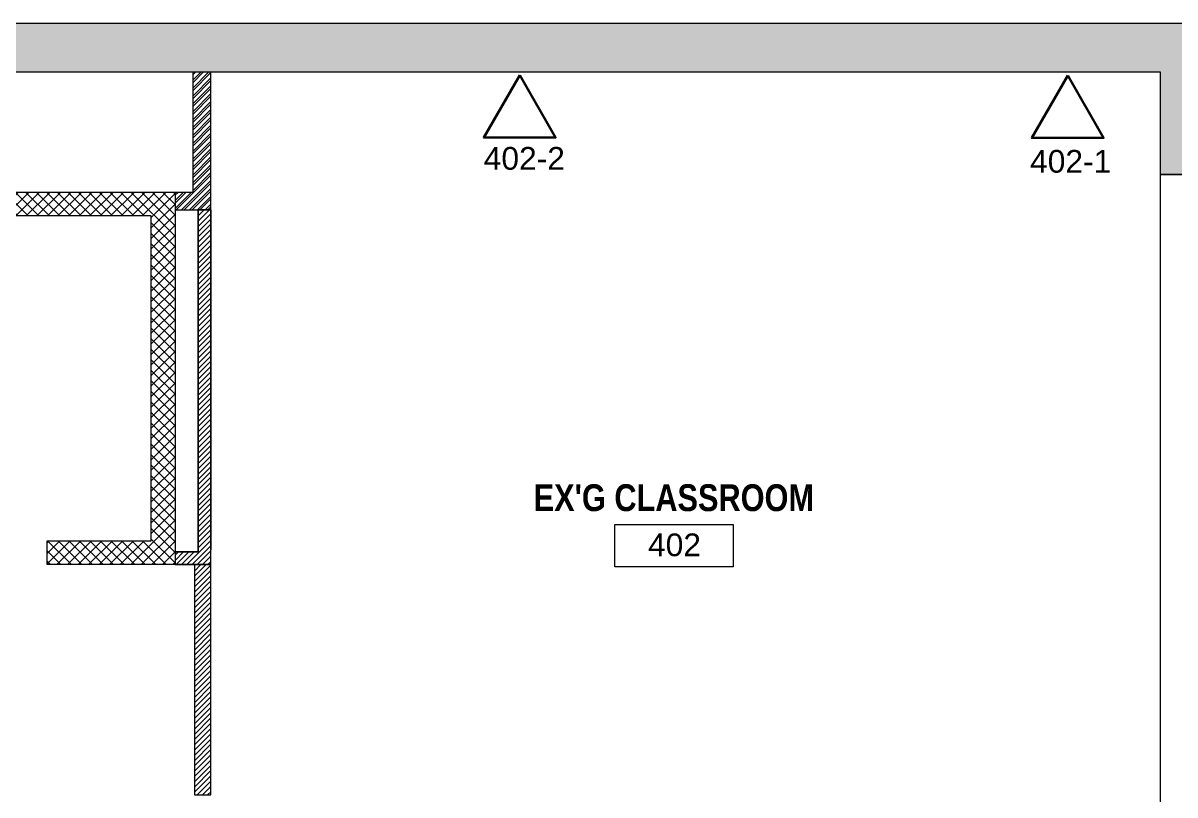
# Model space of a CAD drawing. Header units: inches. Extents: x 891 to 14187, y -1169 to 3232.
# Drawn here: x 1385.2 to 1771.7, y 672.8 to 931.8 of the extents above; entities that cross this region are included whole.
import ezdxf

# ---------------------------------------------------------------- set-up
doc = ezdxf.new("R2010")
doc.units = ezdxf.units.IN
doc.header["$MEASUREMENT"] = 0
doc.layers.add('_DROPS_IDFS', color=7, linetype='Continuous')
for name, color, linetype, lineweight in [('_OPTEC_LAYER', 1, 'Continuous', 30), ('A-ANNO-RM TAG', 7, 'Continuous', 9), ('A-Hatch', 7, 'Continuous', 9), ('A-HATCH-1HR', 7, 'Continuous', 9), ('A-HATCH-2 HR', 7, 'Continuous', 9), ('A-WALL-INT NEW', 7, 'Continuous', 9), ('EX-EXT-CORE', 7, 'Continuous', 9), ('MUC-LOW_WALL', 7, 'Continuous', 9)]:
    doc.layers.add(name, color=color, linetype=linetype, lineweight=lineweight)
doc.styles.add('Arial', font='arial.ttf', dxfattribs={"height": 7.623})
doc.styles.add('Arial Narrow_B', font='ARIALNB.TTF', dxfattribs={"height": 9})

# ---------------------------------------------------------------- blocks, each defined once
blk = doc.blocks.new('_DATA')
at = {"layer": '_DROPS_IDFS', "color": 1, "lineweight": 30}
blk.add_lwpolyline([(24.61, 42.64), (12.55, 21.75), (36.67, 21.75)], close=True, dxfattribs=at)

msp = doc.modelspace()

# ---------------------------------------------------------------- hatches: boundary and pattern name
at = {"layer": 'A-Hatch'}
msp.add_hatch(color=9, dxfattribs=at).paths.add_polyline_path([(936.09, 830.21), (936.09, 915.27), (1766.81, 915.27), (1766.81, 880.98), (1788.43, 880.98), (1788.43, 931.77), (909.09, 931.77), (909.09, 920.77), (902.09, 920.77), (902.09, 858.77), (909.09, 858.77), (909.09, 830.21)])
at = {"layer": 'A-HATCH-1HR'}
h = msp.add_hatch(dxfattribs=at)
h.set_pattern_fill('FP_3', color=8, style=0, pattern_type=2)
h.set_pattern_definition([(45, (-1521.642, -16113.394), (-0.88388348, 0.88388348), [])])
h.paths.add_polyline_path([(1448.2, 750.07), (1448.2, 869.07), (1443.95, 869.07), (1443.95, 754.32), (1436.2, 754.32), (1436.2, 750.07)])
at = {"layer": 'A-HATCH-2 HR'}
h = msp.add_hatch(dxfattribs=at)
h.set_pattern_fill('FP_2', color=8, style=0, pattern_type=2)
h.set_pattern_definition([(45, (-193.4403, -28085.3253), (-1.32582521, 1.32582521), []), (45, (-192.5563, -28085.3253), (-1.32582521, 1.32582521), [])])
h.paths.add_polyline_path([(1436.2, 869.07), (1448.2, 869.07), (1448.2, 915.27), (1442.2, 915.27), (1442.2, 875.07), (1436.2, 875.07)])
h = msp.add_hatch(dxfattribs=at)
h.set_pattern_fill('FP_1', color=8, style=0, pattern_type=2)
h.set_pattern_definition([(45, (-17952.7643, -7508.2753), (-1.76776695, 1.76776695), []), (135, (-17952.7643, -7508.2753), (-1.76776695, -1.76776695), [])])
h.paths.add_polyline_path([(1393.25, 750.07), (1436.2, 750.07), (1436.2, 875.07), (1328.2, 875.07), (1328.2, 750.07), (1345.25, 750.07), (1345.25, 758.07), (1335.39, 758.07), (1335.39, 794.97), (1336.2, 794.97), (1336.2, 867.07), (1428.2, 867.07), (1428.2, 758.07), (1393.25, 758.07)])

# ---------------------------------------------------------------- linework, layer by layer
at = {"layer": 'A-ANNO-RM TAG', "color": 9, "flags": 128}
msp.add_lwpolyline([(1583.71, 763.57), (1623.39, 763.57), (1623.39, 749.35), (1583.71, 749.35)], close=True, dxfattribs=at)
at = {"layer": 'A-HATCH-1HR', "color": 8}
for p, q in [((1442.7, 749.68), (1443.1, 750.07)), ((1442.7, 747.91), (1444.86, 750.07)), ((1442.7, 746.14), (1446.63, 750.07)), ((1442.7, 744.38), (1448.2, 749.88)), ((1442.7, 742.61), (1448.2, 748.11)), ((1442.7, 740.84), (1448.2, 746.34)), ((1442.7, 739.07), (1448.2, 744.57)), ((1442.7, 737.31), (1448.2, 742.81)), ((1442.7, 735.54), (1448.2, 741.04)), ((1442.7, 733.77), (1448.2, 739.27)), ((1442.7, 732), (1448.2, 737.5)), ((1442.7, 730.23), (1448.2, 735.73)), ((1442.7, 728.47), (1448.2, 733.97)), ((1442.7, 726.7), (1448.2, 732.2)), ((1442.7, 724.93), (1448.2, 730.43)), ((1442.7, 723.16), (1448.2, 728.66)), ((1442.7, 721.4), (1448.2, 726.9)), ((1442.7, 719.63), (1448.2, 725.13)), ((1442.7, 717.86), (1448.2, 723.36)), ((1442.7, 716.09), (1448.2, 721.59)), ((1442.7, 714.32), (1448.2, 719.82)), ((1442.7, 712.56), (1448.2, 718.06)), ((1442.7, 710.79), (1448.2, 716.29)), ((1442.7, 709.02), (1448.2, 714.52)), ((1442.7, 707.25), (1448.2, 712.75)), ((1442.7, 705.49), (1448.2, 710.99)), ((1442.7, 703.72), (1448.2, 709.22)), ((1442.7, 701.95), (1448.2, 707.45)), ((1442.7, 700.18), (1448.2, 705.68)), ((1442.7, 698.41), (1448.2, 703.91)), ((1442.7, 696.65), (1448.2, 702.15)), ((1442.7, 694.88), (1448.2, 700.38)), ((1442.7, 693.11), (1448.2, 698.61)), ((1442.7, 691.34), (1448.2, 696.84)), ((1442.7, 689.58), (1448.2, 695.08)), ((1442.7, 687.81), (1448.2, 693.31)), ((1442.7, 686.04), (1448.2, 691.54)), ((1442.7, 684.27), (1448.2, 689.77)), ((1442.7, 682.5), (1448.2, 688)), ((1442.7, 680.74), (1448.2, 686.24)), ((1442.7, 678.97), (1448.2, 684.47)), ((1442.7, 677.2), (1448.2, 682.7)), ((1442.7, 675.43), (1448.2, 680.93)), ((1442.7, 673.67), (1448.2, 679.17)), ((1443.57, 672.77), (1448.2, 677.4)), ((1445.34, 672.77), (1448.2, 675.63)), ((1447.11, 672.77), (1448.2, 673.86))]:
    msp.add_line(p, q, dxfattribs=at)
at = {"layer": 'A-WALL-INT NEW', "color": 8}
for p, q in [((1448.2, 869.07), (1448.2, 915.27)), ((1328.2, 875.07), (1436.2, 875.07)), ((1436.2, 875.07), (1436.2, 869.07)), ((1436.2, 869.07), (1443.95, 869.07)), ((1436.2, 869.07), (1436.2, 754.32)), ((1443.95, 869.07), (1448.2, 869.07)), ((1448.2, 869.07), (1448.2, 755.07)), ((1436.2, 754.32), (1436.2, 750.07)), ((1448.2, 750.07), (1436.2, 750.07)), ((1442.7, 750.07), (1442.7, 672.77)), ((1448.2, 672.77), (1448.2, 750.07)), ((1442.7, 672.77), (1448.2, 672.77))]:
    msp.add_line(p, q, dxfattribs=at)
at = {"layer": 'A-WALL-INT NEW', "color": 8, "flags": 128}
for points in [[(1436.2, 875.07), (1442.2, 875.07), (1442.2, 915.27)], [(1393.25, 758.07), (1428.2, 758.07), (1428.2, 867.07), (1336.2, 867.07), (1336.2, 794.97), (1335.39, 794.97), (1335.39, 758.07), (1345.25, 758.07), (1345.25, 750.07), (1328.2, 750.07)], [(1436.2, 750.07), (1393.25, 750.07), (1393.25, 758.07)]]:
    msp.add_lwpolyline(points, dxfattribs=at)
at = {"layer": 'A-WALL-INT NEW', "color": 8}
for points in [[(1436.2, 750.07), (1448.2, 750.07), (1448.2, 869.07), (1443.95, 869.07), (1443.95, 754.32), (1436.2, 754.32), (1436.2, 750.07), (1448.2, 750.07)], [(1436.2, 754.32), (1443.95, 754.32), (1443.95, 869.07)]]:
    msp.add_lwpolyline(points, dxfattribs=at)
at = {"layer": 'EX-EXT-CORE', "color": 8}
msp.add_line((1442.2, 915.27), (1322.2, 915.27), dxfattribs=at)
at = {"layer": 'EX-EXT-CORE', "color": 8, "flags": 128}
for points in [[(920.59, 830.21), (909.09, 830.21), (909.09, 858.77), (902.09, 858.77), (902.09, 920.77), (909.09, 920.77), (909.09, 931.77), (1788.43, 931.77), (1788.43, 880.98), (1766.81, 880.98), (1766.81, 915.27), (1448.2, 915.27)], [(1448.2, 915.27), (1444.2, 915.27), (1442.2, 915.27)]]:
    msp.add_lwpolyline(points, dxfattribs=at)
at = {"layer": 'MUC-LOW_WALL', "color": 8}
for p, q in [((1766.81, 880.98), (1788.43, 880.98)), ((1766.81, 668.98), (1766.81, 880.98))]:
    msp.add_line(p, q, dxfattribs=at)

# ---------------------------------------------------------------- block references
at = {"layer": '_OPTEC_LAYER'}
for p in [(1527.2, 871.6), (1711.06, 871.48)]:
    msp.add_blockref('_DATA', p, dxfattribs=at)

# ---------------------------------------------------------------- texts
at = {"layer": '_OPTEC_LAYER', "char_height": 7.623, "attachment_point": 1, "style": 'Arial'}
for s, insert in [('402-2', (1539.74, 890.18)), ('402-1', (1723.05, 889.19))]:
    msp.add_mtext_dynamic_manual_height_columns(s, width=5.9059, gutter_width=1, heights=[0.748], dxfattribs=dict(at, insert=insert))
at = {"layer": 'A-ANNO-RM TAG'}
for s, height, style, p in [("EX'G CLASSROOM", 9, 'Arial Narrow_B', (1556.48, 768.01)), ('402', 7.623, 'Arial', (1594.87, 752.88))]:
    msp.add_text(s, height=height, dxfattribs=dict(at, style=style)).set_placement(p)

doc.saveas('drawing.dxf')
